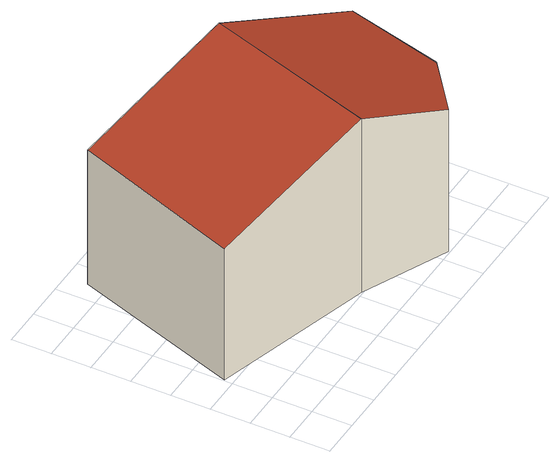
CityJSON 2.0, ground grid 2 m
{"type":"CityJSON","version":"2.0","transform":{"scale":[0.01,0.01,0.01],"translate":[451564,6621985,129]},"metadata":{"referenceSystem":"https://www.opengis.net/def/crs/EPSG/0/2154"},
"CityObjects":{
"building1":{"type":"Building","geometry":[{"type":"MultiSurface","lod":"2","boundaries":[[[0,1,2,3]],[[4,3,2,5,6]],[[7,8,1,0]],[[8,9,2,1]],[[9,10,3,2]],[[10,7,0,3]],[[11,10,3,4]],[[9,12,5,2]],[[12,13,6,5]],[[13,11,4,6]],[[7,8,9,10]],[[11,10,9,12,13]]],"semantics":{"surfaces":[{"type":"RoofSurface","distance_2d_scale":1,"area_in_square_meters":79.71,"slope_in_degrees":17.72},{"type":"RoofSurface","distance_2d_scale":1,"area_in_square_meters":62.86,"slope_in_degrees":18.01},{"type":"WallSurface","height_in_meters":7.63,"area_in_square_meters":67.57},{"type":"WallSurface","height_in_meters":9.9,"area_in_square_meters":74},{"type":"WallSurface","height_in_meters":9.95,"area_in_square_meters":90.18},{"type":"WallSurface","height_in_meters":9.95,"area_in_square_meters":73.09},{"type":"WallSurface","height_in_meters":9.95,"area_in_square_meters":61.33},{"type":"WallSurface","height_in_meters":9.9,"area_in_square_meters":42.99},{"type":"WallSurface","height_in_meters":8.08,"area_in_square_meters":33.46},{"type":"WallSurface","height_in_meters":7.33,"area_in_square_meters":36.38},{"type":"GroundSurface"}],"values":[0,1,2,3,4,5,6,7,8,9,10,10]}}]}
},
"vertices":[
[301,1293,854],[10,445,836],[829,207,1081],[1103,1073,1086],[1737,753,824],[1265,10,898],[1619,266,813],[301,1293,91],[10,445,91],[829,207,91],[1103,1073,91],[1737,753,91],[1265,10,91],[1619,266,91]
]}
